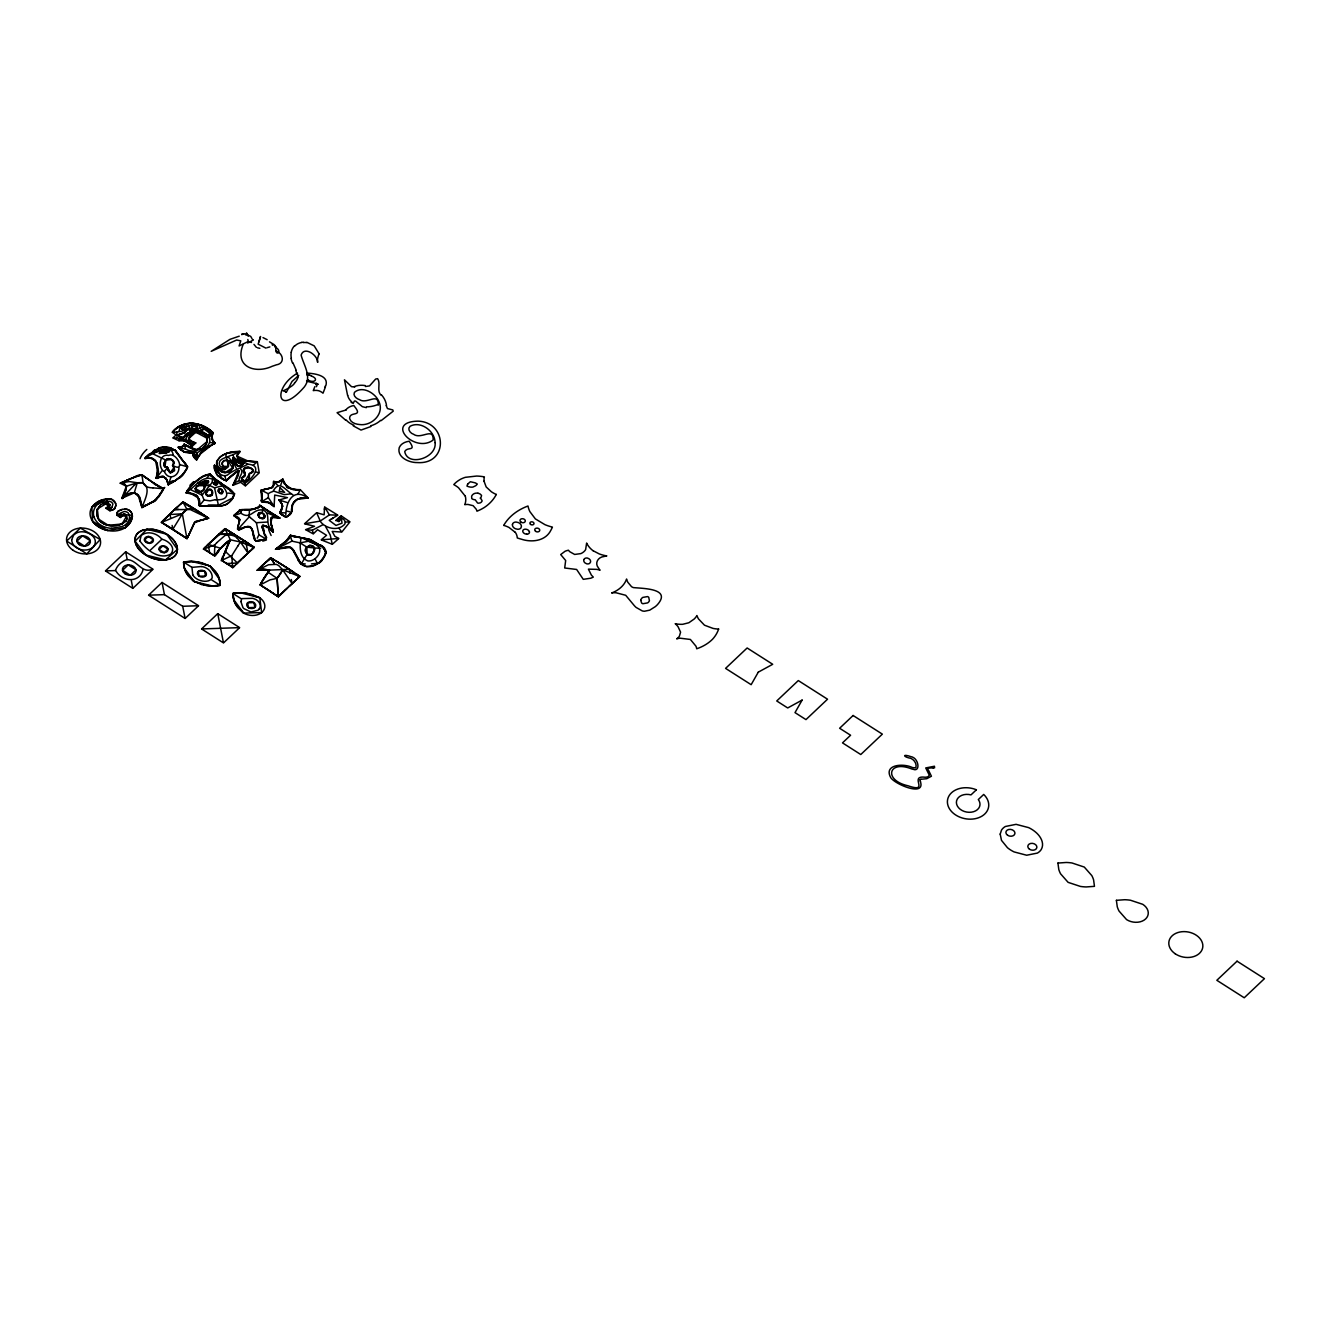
<?xml version="1.0" encoding="UTF-8"?>
<svg xmlns="http://www.w3.org/2000/svg" width="1331" height="1331" viewBox="0 0 1331 1331"><rect width="100%" height="100%" fill="white"/><g stroke="black" fill="none" stroke-linecap="round" stroke-linejoin="round"><path stroke-width="1.5" d="M240.911 601.529L241.809 598.617L252.557 598.334A6.555 4.875 10.3 0 1 254.271 598.867C258.447 599.982 262.39 605.339 259.013 609.249M347.574 395.374L344.463 379.801L351.517 386.672L354.795 387.038M112.054 507.311L109.774 509.856M245.37 485.532C244.438 479.26 236.286 479.659 233.324 484.983M196.971 456.483L196.139 455.468M282.488 506.396L279.776 512.618L281.939 514.931L286.398 516.994L290.707 513.766A23.193 17.286 10.3 0 0 291.689 512.102A31.262 23.309 10.3 0 1 291.689 508.475C291.739 501.404 298.693 497.045 305.248 497.844A27.835 20.747 10.3 0 1 308.126 497.977L300.34 489.692A24.64 18.368 10.3 0 1 297.146 489.858L287.895 487.778L283.32 481.489A24.407 18.201 10.3 0 1 282.771 479.11L278.728 482.171L273.62 481.489L273.737 485.416L271.907 487.712L261.042 490.39L261.908 502.037L268.346 502.319A5.241 3.91 10.3 0 1 269.777 502.752L274.103 506.595L274.718 495.049L287.463 497.628L278.994 500.007L282.089 504.366A10.232 7.637 10.3 0 1 282.488 506.429L281.091 510.921A18.468 13.776 10.3 0 1 279.776 512.618A21.363 15.922 10.3 0 0 281.39 514.415L284.784 516.761L287.346 516.761L291.639 511.42A30.879 23.026 10.3 0 1 291.838 507.361C292.521 499.358 301.372 496.812 308.126 497.977L297.063 499.375L292.787 504.116L291.639 511.42M236.336 514.798L240.861 513.184L241.693 509.873M210.265 505.896L199.384 505.73L198.269 497.96A8.119 6.788 -85.5 0 0 196.921 495.881C190.433 490.324 181.232 496.18 191.148 485.965M173.413 437.882C180.251 438.082 190.117 438.531 192.146 446.001M248.182 336.144L246.717 333.232M174.527 470.758A6.738 6.738 44.1 0 0 173.013 466.016L173.679 461.275L173.529 464.336M297.678 377.089L297.695 376.756A11.696 10.914 -59.2 0 0 297.462 374.477L297.395 374.061M124.265 509.257C129.556 508.375 133.915 513.616 131.885 518.657A25.954 19.349 10.3 0 1 129.889 523.083A22.461 16.737 10.3 0 1 125.197 527.708L107.661 530.47A21.446 15.989 10.3 0 1 98.594 526.777A21.612 16.122 10.3 0 1 92.571 521.236L91.856 507.311A22.344 16.654 10.3 0 1 97.18 502.236A25.954 19.349 10.3 0 1 102.321 499.857L111.521 499.225L115.581 503.284A11.413 8.502 10.3 0 1 115.88 505.647L114.799 508.542L112.137 510.139L109.575 510.605L105.914 508.276A23.625 17.619 10.3 0 0 107.794 507.194L110.04 504.665L107.312 503.484A10.848 8.086 10.3 0 0 104.966 503.401L103.069 503.65A8.252 6.156 10.3 0 0 100.723 504.565L96.98 510.339A22.211 16.554 10.3 0 0 97.163 515.763C98.877 523.349 107.462 526.394 114.449 525.662A22.511 16.787 10.3 0 0 119.674 524.797L126.279 520.787A8.252 6.156 10.3 0 0 126.944 518.857L126.894 517.376A10.848 8.086 10.3 0 0 126.329 515.596L124.299 513.749L121.537 515.962A23.625 17.619 10.3 0 0 120.539 517.593L116.878 515.263L116.978 513.217L118.459 510.888L121.92 509.507A11.463 8.552 10.3 0 1 124.981 509.257C130.638 508.608 133.949 514.881 131.586 519.639A26.37 19.666 10.3 0 1 130.255 522.517L125.397 527.575A20.547 15.323 10.3 0 1 105.914 530.087L104.8 529.721A21.962 16.371 10.3 0 1 98.577 526.793A22.145 16.504 10.3 0 1 94.368 523.382L93.02 521.835A20.547 15.323 10.3 0 1 92.421 506.562L97.795 501.854A26.37 19.666 10.3 0 1 101.173 500.273C105.864 498.276 114.216 497.361 115.73 503.817M325.729 553.064L325.729 550.385L323.932 548.073M126.927 518.907L124.681 513.799L121.237 516.395M263.904 508.259L259.595 505.081L258.863 507.394L249.463 509.956L249.113 516.312L250.211 517.526M239.513 519.206L239.297 521.685A12.844 6.339 -67.3 0 1 239.214 522.534L238.665 524.031M324.431 509.59L324.514 508.292M177.073 437.516L176.74 432.126L185.175 430.495M152.965 487.861C134.248 487.795 150.503 467.963 133.117 477.679M115.88 505.347L114.549 508.841A5.69 4.243 10.3 0 1 113.135 509.773A11.53 8.585 10.3 0 1 109.575 510.572L111.305 510.339L106.513 498.909L91.856 507.311M174.095 462.805L171.566 459.478L168.804 458.862M261.259 500.672C263.738 504.033 272.09 500.439 274.103 506.595L268.163 502.303L261.325 501.504L262.24 496.197L261.209 490.141L272.006 487.662A4.326 3.228 10.3 0 0 273.105 486.763L273.62 481.489A7.537 5.607 10.3 0 0 277.73 482.421M196.456 459.445L194.176 455.501L197.238 453.588C196.971 449.712 189.784 451.875 186.806 449.678A3.511 2.612 10.3 0 1 185.891 449.246L178.72 447.449M285.799 514.964C285.949 502.253 292.87 487.462 307.677 497.794M188.686 426.003C209.566 419.531 194.908 439.446 188.686 426.003A4.958 3.694 10.3 0 0 186.706 426.17L180.65 426.469L178.986 431.044M273.986 506.229L268.363 497.628L268.313 493.734L269.744 492.803A13.776 10.282 10.3 0 1 272.872 491.555C279.66 479.21 284.651 489.908 292.936 494.816M165.843 478.095L161.8 476.182L156.193 478.212L157.724 469.178L156.792 462.772L152.499 458.43L145.062 458.047L146.61 456.516A24.357 7.071 -31.6 0 1 148.956 454.437L158.589 448.331M174.96 480.857L168.205 484.75L167.34 481.007A13.976 12.861 43.8 0 0 167.057 480.241L163.347 476.365L156.193 478.212C158.156 471.923 159.836 460.193 151.152 457.98A22.843 15.29 -87.3 0 0 149.954 457.781L145.062 458.047L148.939 454.437L170.285 448.031L175.625 450.494L183.628 461.807M178.936 467.747C179.003 476.565 168.272 480.89 164.395 471.623C158.156 468.911 158.622 453.222 168.654 455.435C177.09 451.459 185.957 473.137 173.18 465.617M173.346 455.335C170.568 440.395 153.165 453.771 145.611 457.731M186.556 492.553C195.224 486.83 203.942 472.122 215.988 481.19C227.418 487.229 233.224 501.205 215.356 499.674M319.091 544.695C327.176 547.024 327.043 555.593 321.553 560.401M229.814 461.142L232.792 463.471L233.108 467.547L225.072 472.572L214.457 465.301A23.891 17.802 10.3 0 0 214.64 469.643L217.635 475.45L223.858 479.676A24.374 18.168 10.3 0 0 226.337 480.707L227.884 479.127A202.279 150.786 10.3 0 1 230.513 476.565L238.781 470.492L237.417 476.581M245.02 483.053C251.759 479.476 263.771 465.301 247.882 464.203C240.395 468.179 234.006 469.71 227.235 475.167C221.711 477.696 216.121 471.29 214.74 466.366M247.816 339.488L248.531 342.666L253.356 339.954M173.912 470.708L170.052 472.688L167.523 467.58L164.928 466.898L165.893 460.127C167.573 455.452 177.073 463.604 171.566 459.478L165.893 460.127L153.581 454.154M191.548 427.717L193.96 429.946M239.447 520.903L238.182 525.662M214.424 554.994L214.84 544.845L216.753 542.699M291.289 352.282L291.19 352.831A16.271 14.957 -8.8 0 0 291.306 357.923L291.389 358.289M191.348 490.024L202.112 495.215L204.059 500.023L210.048 500.872L215.339 499.691M297.545 373.113C271.823 387.986 277.247 418.283 304.4 386.855C312.169 376.706 303.734 365.343 301.105 355.094C304.134 345.777 317.51 354.895 317.676 362.148M300.423 537.641L290.657 535.328L285.599 541.434L275.55 549.27L291.905 541.135L300.107 542.882L308.326 541.268L314.998 543.98A11.164 6.472 44.5 0 1 316.711 545.211C324.498 550.335 315.73 561.549 308.376 560.967A3.228 3.078 23.4 0 1 307.428 560.767C298.993 557.007 299.575 545.178 301.155 537.674L309.458 539.271L318.359 544.213M186.706 426.17L185.209 430.479M239.33 511.037L233.857 515.579L237.584 517.127A10.764 7.52 -66.8 0 1 238.133 517.376L239.547 519.706L237.6 529.222L238.532 529.888A3.278 3.045 -82 0 0 239.098 529.805L239.38 529.738A12.145 11.264 -78.4 0 0 240.246 529.472L241.643 528.806M243.207 344.313C233.807 367.09 255.535 374.161 272.256 366.241A142.167 75.102 16.4 0 0 276.232 364.877C285.233 363.613 283.353 353.663 276.266 351.018M195.241 456.001L196.439 456.816M261.325 500.34L262.19 496.879L261.209 490.141L271.158 488.028L273.837 484.9L273.62 481.489L277.014 482.338L281.34 480.757A11.347 8.468 10.3 0 0 282.771 479.11L286.781 486.963M239.081 480.192C238.815 475.833 244.438 473.22 240.445 468.579M159.737 453.422C159.97 445.918 180.201 452.956 161.251 450.577M170.817 477.629L168.455 484.284M338.623 521.186C338.024 515.613 346.476 518.807 345.028 523.482A5.723 4.276 10.3 0 1 343.764 525.113C337.275 531.418 324.764 528.157 320.122 521.12L304.999 523.682M238.033 526.227L237.717 527.525A8.152 8.102 -48.3 0 0 237.567 528.324L238.964 529.838L244.704 527.425M201.397 566.524L191.963 567.372L192.729 574.726M192.745 574.742C195.923 581.248 208.967 583.976 212.195 577.887C212.677 571.831 207.12 567.039 201.43 566.524M271.923 529.788C264.204 524.464 271.557 514.132 263.505 510.239C253.073 507.693 251.226 520.438 240.861 513.184M97.13 509.64L100.773 504.532M196.755 491.522C191.498 479.559 212.294 491.755 212.411 479.992M325.712 386.04C329.506 375.092 314.099 373.562 306.862 373.063M168.238 450.577L169.703 451.226L166.508 452.856L159.371 453.405L170.784 449.529L175.259 450.327M258.979 341.817L260.543 336.477L258.147 344.18L265.934 348.14M238.382 524.963L237.6 529.222L247.949 526.51A5.99 5.806 88 0 1 248.714 526.477L249.479 526.577A2.961 2.862 -73.9 0 1 250.378 526.993C255.036 530.32 250.91 542.116 258.713 541.101A8.901 3.76 -5 0 0 259.478 540.968L260.477 540.752M142.134 482.687L137.293 482.754L126.362 486.231L120.223 483.186L124.349 483.552L126.345 486.198L121.886 498.21L134.281 492.853L137.293 482.754L142.134 482.687C151.917 487.396 144.663 499.691 142.201 507.061M200.266 432.558L194.958 432.375L191.265 434.222A13.194 9.833 10.3 0 0 189.634 435.952L189.052 440.727L195.79 442.924L192.113 446.401A22.677 16.904 10.3 0 0 190.35 444.288L182.78 440.045A8.402 6.256 10.3 0 0 178.836 440.677L172.88 437.966L176.041 434.971L172.364 432.325L175.875 428.632A29.066 21.662 10.3 0 1 177.689 427.251A26.337 19.632 10.3 0 1 179.685 426.02L189.385 423.424A23.076 17.203 10.3 0 1 194.842 423.707L201.863 425.471A27.835 20.764 10.3 0 1 212.677 432.342L211.646 438.515L215.073 443.339A49.247 36.719 10.3 0 0 200.199 454.037L199.55 454.952A46.319 34.539 10.3 0 0 196.622 459.861L193.045 455.551A6.722 5.008 10.3 0 1 194.625 452.806M282.538 480.175L280.774 484.883M320.122 521.12L329.406 514.914L324.814 507.344M143.066 569.601C139.289 584.159 121.154 581.497 115.564 570.2C117.328 565.126 121.82 561.499 126.744 559.636C137.143 559.403 141.435 574.044 152.449 569.269M325.38 387.105L323 393.211A10.249 7.637 10.3 0 0 318.625 390.715L318.225 390.649A8.851 6.605 10.3 0 0 313.251 390.649L314.831 386.689M313.201 546.459C316.595 549.636 313.134 555.759 308.759 555.143C296.264 546.608 321.703 539.188 312.003 554.328C308.077 557.439 303.95 552.099 306.197 548.372M286.381 392.246L292.021 381.448L298.76 375.425M257.798 569.884L268.563 564.743L276.249 564.361A17.469 14.957 -69.2 0 1 279.011 565.875L282.638 569.801L280.575 573.811M203.144 429.064L201.68 430.645L191.148 431.543L187.921 428.432L185.125 432.226L181.432 434.056A6.322 4.725 10.3 0 1 180.251 434.239L178.238 435.27L182.879 437.966L185.774 434.438L189.568 432.392L202.345 431.826A6.389 4.758 10.3 0 1 204.741 432.958L207.902 435.636L209.599 434.572A5.357 3.993 10.3 0 0 209.749 433.24L208.917 431.194A9.267 6.905 10.3 0 0 207.27 429.431L204.125 428.1L201.746 430.628L191.365 431.543L188.104 428.416L184.46 432.758L178.121 434.605L178.72 435.903A7.836 5.84 10.3 0 0 180.9 437.533L183.212 437.832L185.774 434.438A9.134 6.821 10.3 0 1 187.654 433.124L200.865 431.527L208.751 435.653C211.662 432.808 207.287 428.199 204.109 428.1L202.495 430.329L191.365 431.543M181.199 450.161A17.419 12.977 10.3 0 1 178.304 447.216L182.796 446.384L184.21 444.288C189.834 448.547 199.068 453.389 204.691 446.451A18.152 13.543 10.3 0 0 206.738 442.857L206.937 438.132L195.807 432.226L188.52 438.814L193.977 442.724A25.722 19.183 10.3 0 0 195.79 442.924L189.118 440.811L189.435 436.252A13.127 9.783 10.3 0 1 191.381 434.122L194.193 432.592A7.953 5.923 10.3 0 1 196.589 432.142L199.883 432.459A9.7 7.237 10.3 0 1 203.61 434.022L206.438 436.934L207.137 441.226L205.407 445.502L201.813 448.846L194.243 449.579L184.21 444.288L182.197 446.75L178.304 447.216L183.495 451.625L190.4 453.139A17.935 13.377 10.3 0 0 194.542 452.74L193.078 455.768L196.605 459.861L200.332 453.954L212.161 444.72A51.51 38.399 10.3 0 1 215.073 443.339L212.844 441.093L211.895 435.503A14.891 11.097 10.3 0 1 213.309 432.874M244.305 476.598A3.211 2.396 10.3 0 0 245.154 474.884C236.419 463.77 261.874 467.58 249.529 473.636L245.104 481.107C235.504 478.128 249.496 476.082 243.59 470.425A4.808 3.577 10.3 0 1 244.372 468.129C248.514 464.436 258.264 471.906 249.746 473.453A2.612 1.947 10.3 0 0 249.213 474.119L248.83 479.16M223.591 555.426L227.984 544.562M315.647 384.642L316.262 383.278L317.993 384.143M232.908 468.079L233.108 464.086L230.33 461.391A7.753 5.773 10.3 0 0 227.784 460.526L223.957 460.742L222.227 462.506A6.921 5.158 10.3 0 0 221.944 463.987L223.175 466.382L227.152 466.382A20.464 15.257 10.3 0 0 228.466 466.016L227.784 460.526L232.858 468.179A11.729 8.751 10.3 0 1 231.677 469.926L229.265 471.756A7.87 5.856 10.3 0 1 222.327 472.122L216.354 468.03A18.351 13.676 10.3 0 1 214.457 465.301A24.391 18.185 10.3 0 0 214.491 468.728L216.554 474.119A13.643 10.166 10.3 0 0 218.101 475.932L221.861 478.661A23.293 17.37 10.3 0 0 226.353 480.691L231.611 475.533A117.843 87.846 10.3 0 1 233.258 474.036L234.406 473.054M225.322 550.918L224.174 553.879A61.575 10.382 -68.7 0 0 221.778 560.418L229.281 565.376M325.296 554.478L323.782 557.423M226.154 548.854L228.233 544.013A14.774 2.496 -68.7 0 1 230.363 539.804L225.122 529.089M185.991 438.914C189.102 429.015 203.527 430.229 209.117 437.483C212.511 444.82 203.277 449.529 197.67 452.424M203.344 481.922L207.337 483.12L208.318 481.023L203.344 481.922L203.56 483.17A3.228 1.581 -13.6 0 0 205.639 483.552C211.829 482.903 206.055 478.295 203.344 481.922L198.203 482.787L209.433 485.748L202.112 495.215L201.131 491.721L195.241 488.544C203.992 476.182 209.599 494.65 196.921 491.621M191.597 427.501L194.609 425.704M285.383 542.682A17.785 3.294 -37.8 0 0 290.557 536.443L290.574 535.511M191.165 529.904L191.664 528.79M190.599 531.152L193.827 524.065M190.649 531.019L187.006 538.589A269.112 157.341 46.6 0 0 161.434 522.301L161.949 521.769M237.134 477.213L233.025 485.249L240.661 482.288L245.386 485.965L259.246 472.854L257.349 461.724C252.424 461.175 233.474 462.389 238.083 453.472M189.651 533.232L187.006 538.589L161.434 522.301L164.611 519.157M182.463 502.369L208.568 518.192L194.908 521.802L187.006 538.589L161.434 522.301L173.047 511.037M228.266 543.963L230.363 539.82L240.429 541.983L253.639 547.274M300.057 490.241L297.911 494.167M194.542 522.551L194.176 523.333A58.73 9.916 -68.7 0 0 192.429 527.109M194.426 522.817L200.432 520.504M124.565 493.685L126.462 486.88L123.583 483.253M265.767 538.872L258.913 534.812L257.282 538.173M197.221 458.629L196.605 459.861A10.914 8.136 10.3 0 1 194.642 458.33L193.062 455.086L194.542 452.756L183.245 451.492L181.116 450.078M162.665 490.773L158.622 497.112M207.054 477.912L209.932 474.202M262.107 512.801L263.571 513.833L263.921 518.408L260.094 517.842L258.264 515.097L259.046 512.718L261.275 512.502L264.104 514.481A4.542 3.444 25.5 0 1 264.819 516.644C264.22 520.687 258.547 518.142 258.264 515.097L262.107 512.801C264.536 506.129 260.011 504.848 255.585 508.542M287.513 539.321L290.441 535.112L292.72 536.393M285.766 589.55L278.362 596.787L260.144 584.858L262.64 580.383M290.075 535.844L301.155 537.674L322.834 547.241L325.895 551.949C323.45 561.166 312.669 570.017 303.135 565.459A11.014 10.465 -84.8 0 1 301.355 564.061M232.609 567.172L231.777 555.643L237.85 546.026M120.871 516.994L121.637 515.812L126.561 516.178L122.069 523.981L119.707 524.797A22.211 16.554 10.3 0 1 112.786 525.712C105.781 526.128 97.762 522.068 96.913 514.481A22.511 16.787 10.3 0 1 96.98 510.339M208.934 489.558L206.039 493.352L207.353 495.515L212.178 494.833C213.21 479.709 197.687 500.29 212.178 494.833L211.479 490.207L209.849 489.542M125.181 527.708L132.251 515.313L116.878 513.899L116.878 515.263A13.46 10.032 10.3 0 1 116.945 513.317L117.477 511.936A5.407 4.043 10.3 0 1 118.16 511.137L122.302 509.44M186.673 468.945C190.2 467.73 163.946 436.518 181.016 458.613M306.413 547.873L309.757 545.244M120.073 516.278L120.106 513.234L124.182 511.52A4.376 3.261 10.3 0 1 126.112 511.736L127.843 512.585A3.011 2.246 10.3 0 1 128.458 513.367C131.503 518.491 127.443 524.697 122.319 526.46M263.122 579.517L269.511 570.117L289.276 569.302L291.422 570.683M186.456 469.311L181.432 475.966L175.143 480.757M249.529 473.636L249.313 477.613A5.158 3.843 10.3 0 1 248.598 479.476L245.087 481.107A2.828 2.113 10.3 0 1 243.806 480.857L242.658 480.192A5.241 3.91 10.3 0 1 241.743 479.276L241.294 477.746L244.255 476.565L245.22 474.818L243.623 469.477L248.048 467.281L250.594 468.096L253.556 471.324L250.128 473.187M314.282 565.442L306.546 566.59L301.189 564.028L307.112 554.461L306.845 547.157L300.107 542.882M212.91 433.44L211.579 437.966M264.436 577.355L262.24 581.048A52.475 16.804 -57.5 0 0 260.144 584.858L263.571 587.021M260.144 584.858L269.511 570.117L263.521 569.102L257.266 570.234L262.457 565.326M915.861 767.521C917.026 763.994 914.247 759.702 910.82 758.354C902.95 756.906 902.218 753.612 910.787 756.607C918.856 757.688 920.769 772.529 913.066 769.251A20.597 15.356 10.3 0 1 911.918 769.019C888.393 759.485 883.118 780.232 907.942 785.756C930.702 793.625 908.125 775.124 925.095 777.237A17.719 13.21 10.3 0 0 927.957 776.855L929.321 775.191L925.727 767.937L934.445 766.24L934.595 767.837L933.131 767.821M182.696 513.25L172.847 529.222L172.115 525.429M265.019 576.423L268.429 571.498M299.309 576.373L282.638 569.801L277.098 578.353L278.362 596.787L267.88 589.799M156.526 477.762L161.9 470.991M184.726 472.006L187.837 466.798L186.556 465.318M167.007 468.179L164.395 471.623M173.912 463.587L172.548 465.517C177.489 468.861 170.501 476.515 168.305 470.409M323.366 558.072L321.986 559.902M291.373 512.701L289.742 514.981L285.649 516.977L279.776 512.618A17.919 13.36 10.3 0 0 281.773 509.706L281.806 503.7L278.994 500.007M126.262 520.82L122.069 523.981L108.277 525.312L98.561 519.123L97.313 509.008L106.547 503.417L110.024 505.048L105.914 508.276L107.961 507.094L106.547 503.417L103.019 503.667M262.506 501.205L268.363 497.628M195.208 488.677A5.108 3.66 -14.8 0 0 196.173 491.056L198.652 492.121A5.474 4.442 -38.5 0 0 201.131 491.721C209.383 486.148 201.663 482.404 197.088 486.065M171.516 482.804C178.088 478.544 193.844 468.945 183.295 461.391M200.049 504.998L204.059 500.023M173.329 464.619L172.548 465.517L173.812 467.813L170.235 472.738L167.523 467.58L165.759 467.264M122.219 497.894L134.448 485.05M237.866 546.009L240.429 541.983L236.768 537.707M201.014 520.388L208.568 518.192L194.409 508.825L187.355 509.058L182.33 513.799L162.049 522.218M218.217 550.951L225.222 543.53M189.584 487.695L186.041 492.853L195.857 494.949A8.568 7.187 -84.5 0 1 198.801 499.108M278.612 576.456L277.098 578.353L278.279 596.271M243.506 476.864L241.576 479.06L245.104 481.107L247.483 480.441A5.84 4.359 10.3 0 0 248.83 479.16M141.968 475.051L145.894 477.746M219.731 549.171L221.761 546.908M210.082 474.119A16.721 10.432 -50.5 0 0 208.035 474.402C198.569 476.847 191.498 485.283 186.041 492.853L190 492.986L198.269 497.96L199.384 505.73L204.458 505.946M189.934 487.296L193.544 483.619M238.332 453.172L239.979 451.508L226.836 453.322A24.773 18.468 10.3 0 0 219.715 457.431L217.136 460.559L216.471 464.037A7.071 5.274 10.3 0 0 217.203 465.817L218.168 466.981M111.804 507.527L112.869 504.316A4.376 3.261 10.3 0 0 112.237 502.902L110.822 501.737A3.011 2.246 10.3 0 0 109.724 501.421L101.638 502.136M165.893 460.127L164.129 462.988L164.129 466.083A5.174 3.893 10 0 0 167.456 466.948M216.77 542.682L225.055 535.445L233.607 533.864L254.254 547.291L246.934 553.979M157.391 498.476L163.663 488.693L151.85 481.922M294.6 383.112C293.186 386.522 281.24 391.863 283.237 390.665A4.808 4.06 -44.3 0 1 284.834 391.264A6.439 5.424 -43.8 0 1 285.915 392.379M228.133 466.266L223.824 468.129L220.33 466.283A3.028 2.246 10.3 0 1 219.615 465.234C217.369 458.829 226.22 457.797 230.063 455.718A6.771 5.058 10.3 0 1 232.143 455.135L239.547 451.658M346.243 409.931L337.059 412.693L345.578 420.13M285.599 541.434L275.55 549.27L279.31 548.555M381.115 420.663L393.211 411.163L392.828 409.948L387.471 408.567L386.173 405.539M222.327 546.309L228.3 541.101A13.892 6.289 -45.2 0 1 230.379 539.804L221.778 560.418L223.824 561.749M211.712 554.045L203.976 548.538M224.506 562.198L233.208 567.172M276.964 595.839L278.894 596.271M206.205 550.701L203.443 549.071L207.52 545.045M229.964 565.841L232.675 567.688L234.04 566.341M278.362 596.787L281.074 594.108M162.482 521.236L163.547 520.188M204.508 548.023L205.573 546.974M233.74 566.64L234.805 565.592M279.427 595.739L286.831 588.535M203.443 549.071L209.283 543.347M232.675 567.688L238.515 561.981M164.146 519.606L165.51 518.275M249.196 516.877L238.964 528.174M235.87 564.56L241.144 559.436M165.144 518.641L167.257 516.578M207.154 545.411L210.864 541.817M236.402 564.028L247.982 552.997L245.736 541.584L226.453 529.522M282.072 593.144L284.185 591.08M166.192 517.609L168.837 515.047M210.248 442.524L213.259 443.057M167.789 516.062L171.483 512.535M209.799 542.832L213.492 539.305M239.048 561.466L240.096 560.451M284.718 590.565L293.669 582.113M169.37 514.548L182.33 513.799L186.872 538.123M283.753 543.281L281.357 545.444M170.418 513.533L175.16 509.074M212.444 540.303L216.986 536.027M240.828 559.752L253.206 548.239M286.498 588.851L288.411 587.038M225.238 543.547A15.373 6.954 -45.1 0 1 230.379 539.787L219.931 548.938L214.457 555.759L209.649 552.781L208.218 544.379L225.738 529.089M242.724 557.922L246.218 554.644M150.553 549.953L161.883 539.238C167.756 540.386 175.875 547.008 171.333 553.347A6.073 4.525 10.3 0 1 170.252 554.378C159.071 560.035 145.911 549.487 139.855 540.952M214.025 538.805L225.006 528.673L254.254 547.291L251.576 549.703M288.943 586.538L299.924 576.39L295.682 573.511M269.511 570.117L257.266 570.234L265.035 562.913M289.193 586.289L291.888 583.76M261.475 566.224L267.098 561.033M175.675 508.575L176.724 507.61M217.702 535.345L218.75 534.38L233.607 533.864L225.006 528.673L221.894 531.502M292.62 583.078L294.584 581.264M177.639 506.762L173.612 510.505L182.996 501.903L194.409 508.825L190.449 508.974M177.256 507.128L182.996 501.903A269.112 157.341 46.6 0 1 208.584 518.208L195.541 521.602M219.282 533.897L221.362 531.967M248.514 552.515L250.594 550.601M294.184 581.63L299.924 576.39L285 566.54M265.684 562.331L266.516 561.566M256.95 462.057L253.173 465.251M264.004 563.878L271.408 558.188M335.745 520.621L341.085 515.763L349.97 521.819L341.801 532.067L332.184 531.418L334.846 536.31L338.856 538.473L332.317 544.296L321.154 539.854L326.544 535.295L317.56 529.705L313.301 533.914L305.581 529.655L314.499 526.277L304.516 523.782L316.628 512.701L324.132 514.814L324.581 506.978L337.874 515.18L329.206 520.321L335.994 525.446L342.034 523.166L341.368 518.741L338.856 521.669L336.277 520.138M267.348 560.8L270.692 557.772L274.369 559.968M336.826 519.656L340.021 516.744M296.796 579.218L298.893 577.338M268.18 560.035L270.692 557.772L284.302 566.091M180.9 503.767L181.948 502.835M294.9 345.927L295.465 345.411A14.159 13.659 46.3 0 1 297.678 343.847L299.309 343.115A15.157 14.375 -72.7 0 1 301.638 342.466M253.722 547.756L246.451 542.05M299.408 576.872L288.577 568.836M222.41 560.085L231.777 555.643M261.625 612.593L262.19 612.11A13.726 10.232 10.3 0 0 259.312 597.469L251.642 594.358A35.155 26.221 10.3 0 0 240.894 592.894A32.759 24.424 10.3 0 0 235.537 593.094L232.958 593.476L232.958 595.523A32.759 24.424 10.3 0 0 233.74 599.632A35.155 26.221 10.3 0 0 237.683 607.552L243.656 613.092L261.625 612.593L259.811 597.802L247.05 593.41A36.469 27.186 10.3 0 0 241.244 592.894L237.617 592.927M195.241 482.072L201.913 476.997M195.757 481.622L202.362 476.731L210.115 474.036L215.406 479.26M260.693 584.692L269.927 579.9L277.098 578.353L267.947 572.13M231.161 470.459L229.231 471.756M134.464 485.033L137.293 482.754L129.207 481.556L120.655 482.987M239.031 470.725L233.025 485.249C234.639 480.824 240.395 474.601 238.266 470.509L226.337 480.707L222.26 478.894L214.457 465.301M179.652 477.596L174.727 481.007M262.59 525.579L262.041 527.359M280.675 546.009L275.55 549.27L290.524 547.374L293.602 550.235L300.556 563.396L305.281 563.978M234.988 472.588L238.266 470.509M122.568 497.678L121.886 498.21L126.046 490.207L126.378 486.331M169.386 451.475L165.194 453.189L159.92 453.422M209.133 437.5C215.056 432.442 205.756 425.637 200.449 427.484M318.774 562.98L314.998 565.159M318.525 563.163L311.437 563.895M152.632 451.592L154.03 450.66M124.665 496.164C129.24 491.854 138.59 491.006 140.138 498.742A22.96 22.827 -55.5 0 1 140.554 500.057L141.652 505.065M156.193 478.212L163.347 476.365L166.891 479.859L168.205 484.75L169.736 483.835M252.408 509.407L241.893 509.573L234.106 515.08L234.14 516.145L239.214 518.325A3.477 2.446 -53.9 0 1 239.547 519.19M239.846 510.738C244.438 508.292 250.411 510.954 255.386 508.608M331.203 519.14L333.199 517.942M152.832 502.07L141.935 507.544L138.041 494.932L134.281 492.853L129.723 493.535M154.762 450.227L162.648 447.266A15.756 14.275 -34.7 0 1 166.109 447.233L175.592 450.61L171.583 448.514M168.97 451.741L159.371 453.405M202.595 476.581L205.906 474.967M174.228 481.29L172.315 482.371M217.086 505.93L232.509 498.01L234.738 493.768L227.817 488.51M170.484 483.403L171.949 482.571M306.08 529.688L312.336 530.22L322.967 524.713M141.718 505.564L141.935 507.544L155.827 499.957A31.345 23.692 78.3 0 0 157.324 498.376M241.893 509.573C235.803 512.901 231.344 515.812 239.547 519.706M247.849 464.236C243.34 460.642 235.421 461.924 232.792 455.069M199.384 505.73L218.583 505.946C226.02 507.544 239.929 495.465 230.779 490.873M144.963 505.946L155.827 499.957L163.663 488.693L159.554 486.98M212.161 444.72L215.073 443.339M201.131 491.721L203.926 489.608L204.758 486.697M214.84 544.845L204.059 548.988M241.909 528.673C247.666 523.749 254.138 528.257 253.389 535.361M225.921 504.615L221.013 505.863L208.834 505.913M122.286 526.477L111.588 528.324M121.537 482.621L120.223 483.186L135.18 476.831M120.938 482.87L123.384 481.822M123.118 481.922L126.977 480.275M126.811 480.341L132.734 477.829M127.31 480.142L128.674 479.543M131.103 478.511L128.608 479.576M131.935 478.162L141.984 474.834L159.337 486.863M307.727 374.793L306.829 374.893M135.529 476.698L136.527 476.315M182.014 446.833L181.781 446.917A6.855 5.108 10.3 0 1 178.304 447.183L184.044 451.891A9.75 7.271 10.3 0 0 185.608 452.473L194.542 452.756M179.735 434.255L185.059 432.292L188.104 428.416L189.767 430.945M136.843 476.199L141.984 474.834L144.297 476.664M245.27 527.192L247.949 526.51L251.11 527.675L255.785 540.918L266.283 539.138L262.107 526.377L263.239 525.329L266.35 526.161L273.105 531.918L270.509 519.805L271.324 517.593L273.986 516.927M209.915 485.649L214.507 487.795L221.362 486.148M101.622 502.136C95.449 503.9 91.789 511.187 94.102 517.193M269.877 346.892L267.065 347.69M265.901 538.323L265.451 539.404M256.5 508.259C259.578 508.741 259.661 503.251 262.057 506.995M117.81 514.964L119.491 514.465M178.803 440.644L185.475 440.761L192.113 446.401M195.324 443.057L192.196 443.839M256.134 508.375L252.64 509.357M243.407 333.981L241.693 334.48L242.541 334.214M265.035 539.537L263.721 539.904M241.693 334.48L244.189 333.748M266.283 539.138L255.785 540.918L254.121 538.573M370.85 426.552L361.034 430.063L353.214 425.837M281.29 548.056L279.826 548.439M298.127 559.952L291.922 548.256A7.47 6.306 -77.5 0 0 290.541 547.357L286.165 547.008L276.033 549.204M281.706 547.956L289.027 546.974L292.97 549.354L301.189 564.028M250.228 517.526L256.384 522.7L266.999 522.068M290.774 493.884L284.119 494.633L274.186 491.255M915.445 767.804L913.432 767.704A18.767 13.992 10.3 0 1 912.267 767.488C903.865 763.229 883.368 764.227 890.689 777.554C894.648 784.225 925.844 797.385 920.353 781.38M301.621 342.416L303.202 342.183M195.973 457.881L197.753 456.234L197.238 453.605M920.985 779.267L925.561 778.818A38.283 28.533 10.3 0 0 926.775 778.702L931.417 776.239L928.739 770.716A11.813 8.818 10.3 0 1 927.69 769.002L927.707 768.902M239.264 336.161L229.98 339.338L211.196 351.334L236.668 340.021L240.778 340.836L239.098 345.96L248.015 341.601L251.509 342.483M238.016 462.572L235.005 460.659A13.543 10.099 10.3 0 1 232.842 458.13L238.016 466.299L241.294 465.551L243.972 463.121L232.842 458.13A17.453 13.011 10.3 0 0 233.607 460.859L238.016 466.299L243.972 463.121A9.483 7.071 10.3 0 1 237.966 462.706M163.28 488.727L152.998 487.861M235.936 593.044L232.958 593.476L233.823 599.915A36.469 27.186 10.3 0 0 235.604 604.224L243.14 612.776A13.726 10.232 10.3 0 0 262.19 612.11M321.686 539.804L338.324 538.523M336.244 520.537L338.157 520.288M277.713 482.338L282.771 479.11A24.59 18.318 10.3 0 0 283.22 481.173L284.318 483.852L292.288 489.409L300.34 489.692A24.856 18.534 10.3 0 1 297.678 489.858L293.186 489.575M120.722 483.103L123.234 483.17M249.463 509.956L244.987 509.989M176.74 432.126L173.013 432.259M110.007 508.475L107.678 508.375M317.893 384.276L317.61 384.21A2.246 1.947 -15.2 0 1 317.144 383.96M245.736 541.584L240.429 541.983L247.982 552.997M194.259 429.946L194.858 429.88A3.877 2.895 10.3 0 0 196.139 429.414L197.271 427.085A2.146 1.597 10.3 0 0 196.023 425.92L194.908 425.704M345.411 522.118L349.304 521.868M220.014 488.76L218.717 489.143L218.434 491.255L219.964 493.302L222.127 493.568L222.543 490.806L219.781 488.743M226.553 563.562L237.45 562.996L225.189 551.25M285.583 512.917L280.608 512.668M149.188 595.173L164.445 594.641L182.713 606.287L197.986 605.738M178.587 509.407L174.627 509.557L190.333 509.59L208.019 518.125M106.064 570.899L115.448 570.566M202.179 628.931L239.048 627.65M526.777 534.18L527.109 534.18A2.928 2.18 10.3 0 0 529.455 531.967L529.389 531.718M307.112 554.461L312.003 554.328L314.565 549.587L314.216 547.939L306.845 547.157M207.952 505.93L205.323 505.946M218.75 534.38L228.316 534.263L233.923 535.894A17.27 15.556 -11.9 0 1 236.785 537.691M211.33 432.891L212.494 432.874M255.951 461.724L257.349 461.724L256.467 461.724A55.103 41.078 10.3 0 1 252.907 461.607A55.536 41.411 10.3 0 1 248.448 461.225C244.222 460.942 233.041 459.045 238.432 453.056A31.628 23.575 10.3 0 1 239.979 451.508A31.894 23.775 10.3 0 0 231.178 452.141A26.72 19.915 10.3 0 0 225.555 453.821A24.657 18.384 10.3 0 0 219.632 457.498L216.52 462.107L217.918 466.732A9.733 7.254 10.3 0 0 219.914 468.362L224.39 469.627L227.767 467.181A17.22 12.844 10.3 0 0 228.466 466.033L225.555 453.821L231.178 452.157L239.979 451.508L236.752 456.001L248.448 461.225L254.437 461.674M179.585 440.395L184.66 440.445L190.666 444.621M366.358 407.652L362.348 406.67L355.627 401.08L354.395 401.064L353.197 403.426L351.118 402.328M329.423 514.864L337.309 515.164M314.216 547.939L320.655 548.355M111.571 528.324C104.417 528.041 96.631 524.298 94.102 517.21M192.712 423.474L189.385 423.424A21.046 15.689 10.3 0 0 187.654 423.541L185.924 423.807A18.95 14.125 10.3 0 0 183.445 424.423L174.76 429.63A34.207 25.505 10.3 0 0 172.364 432.325A34.556 25.755 10.3 0 1 173.745 430.678C179.053 424.905 187.172 422.476 194.842 423.691A25.123 18.734 10.3 0 1 201.863 425.471L212.727 432.309M106.497 508.309L107.645 508.392M225.072 472.572L220.73 471.473L216.188 467.846M301.155 537.674L293.802 536.726M234.289 493.801L227.884 493.069M302.769 537.791L310.422 539.654L320.838 545.86M306.829 381.232L316.828 383.694M179.984 436.967L183.778 437.333L195.191 431.56L208.751 435.653L209.749 433.191L203.443 428.482M269.478 341.851L274.053 344.579A13.576 9.899 -20.2 0 1 274.968 345.578L275.234 346.127A10.249 7.088 -5.1 0 1 275.866 348.056C275.068 357.723 283.586 351.201 274.951 346.958M259.844 348.323L257.382 347.757M178.77 438.531L178.803 439.929M275.068 517.044L279.776 518.042L268.263 511.204M213.276 443.057L214.491 443.256M306.829 342.3L314.183 345.86L319.124 353.846M365.426 386.522L369.519 385.907L375.675 379.036L377.621 378.67C380.999 383.461 376.357 390.898 381.148 395.29M228.017 460.576C220.064 457.814 220.813 470.509 228.466 466.033L224.856 469.527L219.831 468.312M286.614 511.104L289.642 511.703M279.543 500.157L287.197 502.536M277.314 517.493L271.291 517.626L270.892 523.532M292.288 489.409L287.38 487.429M277.647 517.559L279.776 518.042L273.254 514.515M149.954 457.764L155.527 460.659L157.574 471.107M259.811 597.802L240.894 592.877L232.958 593.476L233.74 599.649L243.656 613.092M264.436 535.012L262.107 526.377L266.35 526.161L273.105 531.918L270.825 523.216L272.123 517.127L279.776 518.042L267.481 513.067M201.58 584.492L193.444 581.098L188.303 576.04A35.222 26.254 10.3 0 1 184.41 568.171A33.308 24.84 10.3 0 1 183.695 564.76L183.611 562.048L187.072 561.582A33.308 24.84 10.3 0 1 191.498 561.449A35.222 26.254 10.3 0 1 202.196 562.88L210.331 566.274L215.472 571.348A35.222 26.254 10.3 0 1 219.365 579.218A33.308 24.84 10.3 0 1 220.081 582.612L220.164 585.324L216.72 585.806A33.308 24.84 10.3 0 1 212.278 585.939A35.222 26.254 10.3 0 1 201.58 584.509M134.281 492.853L139.472 497.178L141.935 507.544M256.301 472.039L258.114 472.555M268.812 569.884L261.259 569.285A43.59 25.489 46.6 0 0 259.978 569.502A52.491 30.696 46.6 0 0 257.266 570.234M208.218 544.379L220.513 548.272M308.426 380.267C314.515 383.611 319.274 378.803 311.271 375.974M180.184 464.752L187.338 466.765M309.541 375.259L308.16 374.826A16.588 13.06 -14.2 0 0 307.128 374.427M279.377 517.875L259.728 505.298M161.317 487.845L155.245 484.301M262.989 337.592L267.165 339.704M306.762 373.595L307.86 374.444M262.873 491.023L268.313 493.734M272.123 558.621L275.001 560.334M206.904 551.117L209.649 552.781M275.717 560.767L287.862 568.37M276.199 561.066L289.276 569.302L290.091 573.378M92.588 521.236L107.661 530.47M212.411 554.478L214.457 555.759A57.765 26.138 -45.1 0 1 219.715 549.154M262.257 586.189L267.165 589.334M184.244 562.447L191.963 567.372M211.812 580.017L219.532 584.925M233.591 593.892L241.294 598.8M256.317 347.291L253.971 344.38M272.905 514.282L271.108 513.101M265.851 588.485L269.278 590.698M267.448 526.81L267.614 526.926A25.588 22.577 -29.9 0 1 268.08 527.309M292.121 571.149L294.267 572.563M269.977 591.164L276.266 595.373M270.742 512.868L266.799 510.206M593.293 550.818L599.2 553.896A28.766 21.446 10.3 0 0 606.82 555.909A25.422 18.95 10.3 0 0 603.875 556.541C598.168 556.99 594.308 563.146 598.451 567.888A25.838 19.266 10.3 0 0 600.081 570.217A45.254 33.724 10.3 0 0 596.854 569.369L588.402 569.136L591.363 575.059A44.039 32.826 10.3 0 0 593.31 577.088A31.645 23.592 10.3 0 1 590.764 578.22L583.261 579.334L576.639 569.468L564.693 567.988L565.675 560.517L560.7 554.561L565.126 551.234A23.659 17.636 10.3 0 1 567.805 550.369L568.42 550.219A17.004 12.678 10.3 0 0 569.851 551.766L574.659 554.445L580.815 553.613A13.842 10.315 10.3 0 0 583.677 551.866A12.694 9.467 10.3 0 0 585.64 549.57L586.622 543.048A24.074 17.952 10.3 0 0 593.21 550.868M266.882 510.272L262.54 507.344M266.117 509.74L267.215 510.488M146.044 477.846L147.358 478.744M144.597 476.864L149.871 480.508M203.527 433.956L206.688 437.45L207.087 441.543L196.921 450.028L184.21 444.288M217.602 480.757L210.847 475.417M216.487 479.992L218.201 481.173M147.525 478.861L148.673 479.659M218.101 481.107L219.865 482.354M154.047 483.469L149.338 480.125M290.541 536.277L291.905 541.135M277.697 485.283L273.92 481.839M220.081 482.521L224.54 485.898M201.264 429.397L200.266 428.349M221.495 483.552L225.505 486.664M272.988 345.411L272.106 344.729M224.773 486.081L225.987 487.046M225.721 486.83L226.719 487.645M226.22 487.246L228.766 489.276M269.943 528.723L273.105 531.918M164.928 466.898L163.846 464.952A5.224 4.991 11.1 0 1 163.896 463.987M178.238 435.27L179.302 436.452M228.217 456.999L233.507 462.789L236.352 468.312M252.69 339.788L252.258 339.056M186.24 464.935L183.861 462.09M161.883 539.238C157.474 533.581 148.456 530.587 142.167 534.812A6.073 4.525 10.3 0 0 141.119 535.811L139.855 540.918M182.097 459.944L181.266 458.929M515.197 532.3L509.058 527.492A23.209 17.303 10.3 0 0 503.85 525.429M339.072 528.39L341.352 531.468M181.482 428.515C180.001 426.103 184.676 426.569 185.026 428.316C186.19 431.793 178.504 428.249 182.164 426.835L183.029 426.935A3.161 2.363 10.3 0 1 184.893 428.149L184.992 429.564L183.362 429.73A3.161 2.363 10.3 0 1 181.498 428.515M282.638 569.801L292.088 583.56L291.289 579.484M322.834 547.241L325.895 551.949M270.692 557.772L274.419 563.762L270.792 558.188M271.94 529.805L272.888 531.502M314.948 558.704L317.577 563.812M316.878 513.284L320.189 520.887M210.115 474.036C214.857 484.817 243.041 488.41 230.363 501.005A21.679 16.854 68.5 0 1 225.971 504.665M465.035 495.864L458.53 487.762A31.428 23.426 10.3 0 0 453.788 484.584A33.525 24.99 10.3 0 1 461.175 478.944L462.722 478.278A24.424 18.201 10.3 0 1 465.417 477.313L476.648 476.049A38.233 28.5 10.3 0 1 484.384 476.881A25.139 18.734 10.3 0 0 484.051 481.223M292.887 362.731L296.131 370.051M226.137 480.158L224.773 476.082M120.073 516.295L120.372 517.16M332.134 543.747L330.238 535.012L325.579 526.494M170.285 448.031L170.784 449.529M184.393 444.67L184.959 446.401M183.096 502.319L186.906 509.274A13.826 8.934 -81 0 0 184.643 510.821M378.303 405.123C378.853 391.747 366.923 404.624 359.57 399.666C356.641 398.801 352.632 395.756 354.462 392.329C362.465 385.308 375.592 393.211 379.019 401.829C384.526 413.841 371.748 426.136 359.803 424.556C355.926 424.24 350.902 422.875 349.67 418.683C349.071 410.547 363.712 417.768 354.395 406.304M258.913 534.812L256.384 522.7M168.205 484.75L166.591 479.26A8.302 8.219 -33 0 0 165.859 478.079M214.507 487.795L218.583 505.946M312.336 530.22L313.184 533.465M184.959 446.417L185.425 449.013M167.806 468.828L167.523 467.58M271.408 525.845L270.925 523.732M217.835 614.123L223.392 642.457M125.763 552.282L127.177 559.469M131.336 580.699L132.751 587.903M169.902 514.032L170.634 517.826M185.026 618L182.713 606.287M164.445 594.641L162.149 582.928M341.152 516.228L341.368 517.526M484.051 481.223L486.164 486.93L491.355 491.755A27.435 20.447 10.3 0 0 496.347 494.483M240.911 601.562L242.891 607.452A6.555 4.875 10.3 0 0 243.922 608.65L250.993 611.977L257.948 610.247A6.039 4.509 10.3 0 0 259.013 609.249M496.28 494.466A50.977 38 10.3 0 1 484.185 507.577L483.07 508.226A47.983 35.771 10.3 0 1 476.931 511.204A15.606 11.63 10.3 0 0 476.298 509.307L473.154 505.697L468.113 504.466A15.49 11.546 10.3 0 0 464.935 504.599M477.929 493.202A5.557 4.143 10.3 0 0 472.854 494.516A7.321 5.457 10.3 0 0 471.64 496.247L471.723 498.426A1.996 1.481 10.3 0 0 472.189 498.909L473.071 499.358A6.705 5.008 10.3 0 0 475.217 499.774L477.53 502.968A1.78 1.331 10.3 0 0 478.361 503.185L479.942 502.952A4.958 3.694 10.3 0 0 481.323 502.153L481.972 501.271A2.379 1.764 10.3 0 0 482.055 500.639L481.073 498.942A11.696 8.718 10.3 0 0 480.175 498.127A8.219 6.139 10.3 0 0 481.19 497.012L481.572 495.398L479.975 493.917A5.956 4.442 10.3 0 0 477.929 493.252M465.218 495.847A23.076 17.203 10.3 0 1 464.818 504.565M503.734 525.379A59.313 44.222 10.3 0 1 527.991 505.996A37.201 27.735 10.3 0 0 529.854 511.586L535.378 518.907L544.978 524.68A38.982 29.066 10.3 0 0 552.415 527.093A44.655 33.292 10.3 0 1 550.967 530.071C545.66 541.101 531.834 542.732 521.319 539.171A44.489 33.159 10.3 0 1 517.277 537.94A16.721 12.461 10.3 0 0 515.297 532.267M526.777 534.164A3.743 2.778 10.3 0 1 522.833 531.651L522.767 531.402A2.928 2.18 10.3 0 1 525.08 529.189L525.429 529.189A3.743 2.778 10.3 0 1 529.372 531.718M718.607 629.047A45.237 33.724 10.3 0 1 712.534 639.246A48.016 35.787 10.3 0 1 696.712 648.779A27.319 20.364 10.3 0 0 695.98 646.217L690.39 639.462L680.208 638.198A27.435 20.447 10.3 0 0 676.847 638.747M718.657 629.064A28.367 21.146 10.3 0 1 713.067 628.415L704.482 625.204L698.476 618.882A28.6 21.313 10.3 0 1 696.928 615.554A28.55 21.296 10.3 0 1 694.233 618.982L688.842 622.758L682.653 624.306A22.71 16.937 10.3 0 1 675.2 623.707A22.694 16.92 10.3 0 1 678.061 626.735L680.59 632.175L679.326 636.368A17.702 13.194 10.3 0 1 676.83 638.73M611.761 592.811A29.465 21.962 10.3 0 1 616.037 592.761L625.703 595.29L634.271 605.588A22.793 16.987 10.3 0 0 636.118 607.435L642.224 610.896A7.454 5.557 10.3 0 0 644.553 611.228L649.711 610.164L655.285 606.653A40.013 29.831 10.3 0 0 657.581 604.49C671.589 588.452 643.405 588.585 633.356 587.587A7.204 5.374 10.3 0 1 631.493 586.622L627.883 582.329A22.511 16.787 10.3 0 1 626.585 579.018A33.175 24.723 10.3 0 1 611.844 592.911M345.96 409.765A21.695 13.743 24.1 0 1 353.83 405.506M353.896 425.205A21.612 12.828 1.7 0 1 346.193 419.964M380.649 420.346A21.612 17.12 -9.6 0 1 370.6 425.853M381.598 394.991A21.612 18.8 19.5 0 1 386.522 405.522M354.395 386.572A21.612 14.857 28.2 0 1 365.293 385.574M351.933 402.062A21.612 12.395 7.8 0 1 347.757 395.374M377.888 404.524A21.695 15.922 -9.5 0 1 366.474 406.853M325.246 386.04A20.68 13.127 -60.2 0 1 324.914 387.071M317.61 362.298A9.317 2.862 -67.8 0 1 319.041 353.813M303.185 342.583A15.406 13.144 -34.9 0 1 306.729 342.616M291.239 352.282A13.643 13.011 20.5 0 1 294.633 345.661M292.437 362.881A33.275 30.563 1.4 0 1 291.023 358.355M295.698 370.284A27.186 24.357 -71.9 0 1 296.929 374.227M298.044 377.172A11.031 10.382 -56.6 0 1 294.5 382.962M309.674 375.126A14.391 7.853 1.7 0 1 310.838 375.608A16.039 8.186 3.6 0 1 311.421 375.891M307.877 380.433A12.728 3.444 -9.5 0 1 307.428 380.184M308.26 379.951A5.241 1.098 -0.8 0 1 306.563 380.949M317.377 384.243A26.919 8.585 -65.2 0 1 316.412 386.705M275.084 346.11A17.669 4.908 32.4 0 1 275.916 346.809M246.734 333.266A12.578 4.708 69.1 0 0 246.368 333.299C241.893 335.745 250.877 334.364 251.393 337.525A3.743 1.048 67 0 1 251.692 338.124M247.583 343.015A29.232 1.181 -85.8 0 1 247.549 342.816M247.982 335.029A33.125 1.381 -86 0 1 247.949 335.395M927.84 768.386A14.009 10.432 10.3 0 1 933.131 767.97M920.203 779.467A2.945 2.196 10.3 0 1 921.002 779.35M920.486 781.33A5.856 4.376 10.3 0 1 919.771 779.883M215.239 555.876A63.955 28.201 -45.4 0 1 218.9 551.2M221.162 560.7A68.563 12.179 -68.6 0 1 222.726 556.375M273.387 531.535A27.003 6.405 75.3 0 1 271.757 525.795M273.853 516.711A23.559 11.18 48.9 0 1 274.935 516.777M271.125 535.511A54.039 24.973 68.8 0 1 268.662 529.738M264.387 531.302A19.566 14.075 70.6 0 1 263.438 528.224M262.307 528.407A7.753 6.655 68.8 0 1 262.157 527.359M262.606 525.163A7.337 6.522 69.1 0 1 266.782 527.509M268.263 527.093A28.134 25.073 -36.5 0 1 270.06 528.607M239.347 510.206A22.494 3.011 -2.4 0 1 239.846 509.59M239.68 519.572A6.189 4.093 -60.2 0 1 239.597 520.87M253.622 535.345A43.707 35.754 -88.4 0 0 253.838 536.509A16.504 14.658 -83.8 0 0 254.371 538.473M266.483 539.92A15.639 2.912 -9.6 0 1 262.756 541.118M266.682 537.757A60.91 31.844 69.5 0 1 265.268 534.546M278.894 500.073A13.776 10.265 10.3 0 1 282.704 506.396M287.28 539.488A16.022 2.146 -41.6 0 1 285.366 541.551M322.102 560.068A29.082 22.427 75.8 0 1 318.841 563.096M309.807 545.394A4.176 3.144 47.1 0 1 313.068 546.625M300.54 563.612A16.754 15.756 85.7 0 1 297.994 560.018M321.786 560.717A28.983 22.477 74 0 1 318.641 563.396M325.912 553.047A14.608 10.315 -24 0 1 325.496 554.478M323.034 546.858A6.588 2.113 31.9 0 1 324.564 548.056M320.571 545.045A9.184 1.481 34.1 0 1 323.466 546.991M296.148 536.559A25.838 3.594 2.2 0 1 294.866 536.277M280.425 573.827A17.469 7.404 -40 0 1 278.478 576.439M135.795 543.913A20.597 15.356 10.3 0 1 135.213 541.85L135.363 537.092A15.556 11.596 10.3 0 1 135.845 535.811A14.857 11.081 10.3 0 1 137.942 532.949L143.199 530.004L148.656 529.122A20.597 15.356 10.3 0 1 151.368 529.172A25.771 19.216 10.3 0 1 166.541 534.247A26.171 19.516 10.3 0 1 176.74 545.244M135.679 543.93A26.171 19.516 10.3 0 0 145.878 554.944A25.771 19.216 10.3 0 0 161.966 560.151A20.597 15.356 10.3 0 0 163.763 560.052L169.752 559.003A15.09 11.247 10.3 0 0 174.494 556.242C180.633 550.369 175.875 540.902 170.135 536.676A28.483 21.229 10.3 0 0 163.497 532.433L153.065 529.339L142.683 530.187A15.09 11.247 10.3 0 0 137.925 532.949C131.786 538.805 136.544 548.272 142.284 552.498A28.483 21.229 10.3 0 0 148.939 556.741C156.759 560.368 167.323 562.181 174.477 556.225A14.857 11.081 10.3 0 0 176.574 553.363A15.556 11.596 10.3 0 0 177.056 552.082L177.422 549.387A18.817 14.025 10.3 0 0 177.223 547.324A20.597 15.356 10.3 0 0 176.64 545.261M182.73 513.317A13.826 8.818 -80.3 0 1 184.676 510.938M230.829 491.572A44.239 12.145 42.2 0 1 230.03 490.939M210.498 475.733A23.209 9.683 -59.1 0 1 209.516 474.917M205.872 475.566A17.37 10.781 -50.1 0 1 209.965 474.485M195.407 488.627A3.96 2.246 -31.1 0 1 197.304 486.297M207.403 482.87A2.795 1.398 -14.7 0 1 203.61 483.17A2.795 1.398 -14.7 0 1 204.475 481.023M204.625 481.14A2.912 1.414 -13.7 0 1 208.218 481.023A2.912 1.414 -13.7 0 1 207.653 483.02M212.261 494.899A3.444 3.261 -11.3 0 1 207.436 495.548A3.444 3.261 -11.3 0 1 206.821 490.989M206.538 490.79A3.527 3.328 -8.1 0 1 211.413 490.224A3.527 3.328 -8.1 0 1 212.111 494.783M199.267 498.942A17.736 14.325 -88.2 0 1 199.8 505.78M208.202 505.015A16.621 1.897 0.2 0 1 220.53 505.231M201.996 477.23A35.804 28.916 -75.1 0 1 202.678 476.814M189.851 485.416A40.679 14.824 -27.7 0 1 193.644 481.656M217.718 480.691A13.726 1.198 38.1 0 1 221.262 483.22M192.945 483.669A40.629 13.643 -28.9 0 1 194.659 482.088M238.016 466.299A8.635 6.439 10.3 0 0 239.73 466.083A7.903 5.89 10.3 0 0 243.906 463.105L238.915 462.889L234.206 459.877A13.909 10.365 10.3 0 1 232.842 458.13M237.983 466.316A16.571 12.345 10.3 0 1 232.809 458.13M192.729 423.191A27.036 20.148 10.3 0 1 213.176 432.941M215.14 443.273A11.18 8.335 10.3 0 1 211.446 438.398M184.111 444.271A5.906 4.409 10.3 0 1 182.097 446.917M198.635 456.234A42.875 31.961 10.3 0 1 199.883 454.52M200.282 453.938A48.798 36.37 10.3 0 1 212.195 444.754M168.688 482.987A18.068 4.376 -34.5 0 1 173.03 480.657M158.539 471.041A33.957 23.642 -79 0 1 157.008 478.528M183.628 474.202A39.448 31.312 70.4 0 1 179.818 477.879M145.079 458.762A35.039 23.026 -77.3 0 1 149.937 457.947M140.054 458.713A25.588 14.225 -24 0 1 146.826 449.445M160.602 451.342A7.47 3.644 -3.6 0 1 161.317 450.743M159.936 452.989A14.208 7.67 5.1 0 1 161.234 451.642M164.096 464.003A6.455 6.089 35.8 0 1 168.754 458.663M158.505 448.065A17.969 16.654 -49.2 0 1 171.682 448.331M153.864 450.494A27.452 20.88 -16.7 0 1 154.596 450.044M168.089 470.475A13.626 12.711 51.1 0 1 167.59 468.861M141.951 506.928A15.556 4.475 -32.6 0 1 145.312 505.214M155.494 500.755A36.902 28.816 57.6 0 1 152.865 502.153M158.09 496.43A32.11 24.174 79.1 0 1 154.978 499.89M164.379 487.562A15.157 1.398 -57 0 1 164.761 487.612M163.813 488.294A18.368 16.355 -31.1 0 1 161.617 487.612M122.202 498.609A35.388 33.375 86.7 0 1 128.857 494.034M124.931 493.934A29.715 16.637 -63.9 0 1 122.153 498.526M155.411 484.75A18.75 3.061 36.4 0 1 154.097 483.852M122.618 497.744A42.559 40.429 80 0 1 124.715 496.23M435.071 442.591C437.134 457.897 407.818 467.214 404.724 451.625C407.519 446.051 416.853 452.257 409.216 441.226C405.24 441.742 400.897 443.622 399.267 447.549C396.655 457.382 409.249 462.772 417.285 462.572C448.48 464.769 447.416 422.16 418.084 421.145C383.994 421.794 414.706 453.904 433.124 440.045C433.69 426.585 421.245 439.912 413.575 434.272C410.364 433.407 406.82 428.948 410.181 426.219C420.779 420.563 434.938 431.128 435.071 442.591M1000.197 834.121L1001.494 840.36L1007.451 847.697A28.483 21.229 10.3 0 0 1014.106 851.923L1026.683 855.234L1037.381 853.088A14.724 10.981 10.3 0 0 1041.308 849.378C1044.868 843.105 1040.276 835.835 1035.318 831.875A28.483 21.229 10.3 0 0 1028.663 827.632L1016.085 824.338L1005.387 826.484A14.724 10.981 10.3 0 0 1001.461 830.195L1000.197 834.121M71.658 539.82C72.29 549.32 85.833 552.981 92.671 547.507A6.239 4.642 10.3 0 0 93.603 546.642C101.089 536.077 82.139 527.109 74.486 534.446A6.239 4.642 10.3 0 0 73.554 535.328L71.658 539.82M183.611 562.048L184.493 568.487A36.469 27.186 10.3 0 0 186.273 572.796L193.81 581.348L206.072 585.407A36.469 27.186 10.3 0 0 211.862 585.923L220.164 585.324L219.299 578.902A36.469 27.186 10.3 0 0 217.502 574.576L209.982 566.041L197.72 561.981A36.469 27.186 10.3 0 0 191.914 561.449L183.611 562.048L184.393 568.171L194.176 581.564L212.278 585.939L220.164 585.324L219.382 579.201L209.616 565.808L191.498 561.449L183.611 562.048M1057.929 863.07L1058.794 869.492A36.469 27.186 10.3 0 0 1060.591 873.818L1068.111 882.353L1080.373 886.413A36.469 27.186 10.3 0 0 1086.179 886.945L1094.465 886.346L1093.6 879.907A36.469 27.186 10.3 0 0 1091.803 875.598L1084.283 867.063L1072.021 862.987A36.469 27.186 10.3 0 0 1066.231 862.471L1057.929 863.07M1116.393 900.322L1117.258 906.744A36.469 27.186 10.3 0 0 1119.055 911.07L1126.575 919.605A13.726 10.232 10.3 0 0 1145.625 918.939A13.726 10.232 10.3 0 0 1142.747 904.315L1130.485 900.238A36.469 27.186 10.3 0 0 1124.695 899.723L1116.393 900.322M213.476 482.92C216.171 488.377 219.349 480.508 213.476 482.92M640.727 600.348L641.658 603.026A2.978 2.229 10.3 0 0 642.89 603.725L647.631 602.893A7.454 5.557 10.3 0 0 649.428 600.73L648.729 597.286A2.978 2.229 10.3 0 0 647.498 596.587L642.757 597.419A7.454 5.557 10.3 0 0 640.943 599.582L640.727 600.348M512.468 524.431L512.418 525.163A5.357 3.993 10.3 0 0 515.396 528.74L517.676 529.272A3.976 2.961 10.3 0 0 520.987 527.875L521.419 526.178A5.357 3.993 10.3 0 0 518.458 522.601L516.178 522.051A3.976 2.961 10.3 0 0 512.851 523.466L512.468 524.431M182.164 426.835L181.881 428.931L184.244 429.83L184.527 427.733L182.164 426.835M280.109 487.762L279.144 491.255L284.651 492.387L280.109 487.762M191.697 427.284L191.614 428.615A2.146 1.597 10.3 0 0 192.845 429.73L196.139 429.414A3.827 2.845 10.3 0 0 197.171 428.366L196.822 426.402L194.01 425.77A3.877 2.895 10.3 0 0 192.729 426.253A3.827 2.845 10.3 0 0 191.697 427.284L192.047 429.248L197.354 427.717L194.309 425.72L191.697 427.284M583.96 559.469L583.86 559.735A4.426 3.294 10.3 0 0 585.058 562.946L586.655 563.778A3.028 2.263 10.3 0 0 589.633 563.362L590.482 562.181A4.426 3.294 10.3 0 0 589.284 558.97L587.686 558.138A3.028 2.263 10.3 0 0 584.708 558.554L583.96 559.469M214.457 482.354L213.759 483.968L217.435 484.068L214.457 482.354M467.713 484.085L467.547 484.417A16.105 11.996 10.3 0 0 466.981 486.098A10.349 7.72 10.3 0 0 470.475 487.113L471.906 487.163A5.174 3.86 10.3 0 0 472.971 487.03L475.633 485.765A11.58 8.635 10.3 0 0 477.28 484.051A16.371 12.212 10.3 0 0 475.234 482.854L470.375 481.722L467.713 484.085M758.287 672.155L751.15 684.683L725.578 668.378L747.14 647.981L772.712 664.285L758.287 672.155M802.127 700.089L795.006 712.617L805.97 719.605L827.533 699.208L798.301 680.574L776.738 700.971L787.702 707.959L802.127 700.089M100.208 539.537L86.798 553.879L66.65 541.052L80.359 528.074L100.208 539.537M146.876 529.256L135.097 541.168L145.794 555.01L165.543 559.918L177.422 549.387L166.625 534.164L146.876 529.256M82.555 535.811L76.849 541.218L84.602 546.159L90.308 540.752L82.555 535.811M125.663 551.799L105.448 570.916L132.85 588.369L153.065 569.252L125.663 551.799M148.223 536.476L144.413 540.087L149.588 543.381L153.398 539.77L148.223 536.476M128.242 564.91L122.519 570.317L130.272 575.258L135.995 569.851L128.242 564.91M162.848 545.793L159.038 549.404L164.195 552.698L168.005 549.087L162.848 545.793M162.049 582.446L148.573 595.19L185.125 618.482L198.602 605.721L162.049 582.446M217.735 613.658L201.563 628.947L223.492 642.923L239.663 627.633L217.735 613.658M853.104 715.496L839.628 728.257L850.592 735.244L842.506 742.881L860.774 754.527L882.353 734.13L853.104 715.496M976.388 789.782L970.998 794.89A11.896 8.868 10.3 0 0 956.39 802.576A11.896 8.868 10.3 0 0 971.447 812.176A11.896 8.868 10.3 0 0 978.318 799.532L983.709 794.441A20.83 15.539 10.3 0 1 974.924 818.748A20.83 15.539 10.3 0 1 947.406 801.212A20.83 15.539 10.3 0 1 976.388 789.782M1237.048 961.182L1216.833 980.298L1244.235 997.768L1264.45 978.651L1237.048 961.182M222.793 491.605L219.964 493.302L218.367 489.741L220.78 488.976L222.793 491.605M204.591 571.149L198.236 571.365L199.201 576.24L205.54 576.024L204.591 571.149M253.922 602.577L247.566 602.793L248.531 607.668L254.87 607.452L253.922 602.577M1175.09 953.695A17.153 12.778 10.3 0 0 1202.642 947.922A17.153 12.778 10.3 0 0 1179.748 932.049A17.153 12.778 10.3 0 0 1175.09 953.695M1007.567 835.236A4.575 3.411 10.3 0 0 1014.904 833.688A4.575 3.411 10.3 0 0 1008.798 829.463A4.575 3.411 10.3 0 0 1007.567 835.236M1029.479 849.211A4.575 3.411 10.3 0 0 1036.832 847.664A4.575 3.411 10.3 0 0 1030.726 843.438A4.575 3.411 10.3 0 0 1029.479 849.211M530.57 524.397A2.063 1.531 10.3 0 0 533.947 523.848A2.063 1.531 10.3 0 0 531.319 521.835A2.063 1.531 10.3 0 0 530.57 524.397M535.661 531.352A2.529 1.88 10.3 0 0 539.721 530.503A2.529 1.88 10.3 0 0 536.36 528.157A2.529 1.88 10.3 0 0 535.661 531.352M520.97 522.135A2.679 1.996 10.3 0 0 525.279 521.253A2.679 1.996 10.3 0 0 521.719 518.757A2.679 1.996 10.3 0 0 520.97 522.135M199.034 576.123A4.575 3.411 10.3 0 0 206.372 574.593A4.575 3.411 10.3 0 0 200.266 570.35A4.575 3.411 10.3 0 0 199.034 576.123M258.68 516.611A3.81 2.629 29.5 0 0 264.786 517.46A3.81 2.629 29.5 0 0 260.943 512.668A3.81 2.629 29.5 0 0 258.68 516.611M248.365 607.552A4.575 3.411 10.3 0 0 255.702 606.021A4.575 3.411 10.3 0 0 249.596 601.778A4.575 3.411 10.3 0 0 248.365 607.552M146.044 542.366A4.575 3.411 10.3 0 0 153.381 540.835A4.575 3.411 10.3 0 0 147.275 536.593A4.575 3.411 10.3 0 0 146.044 542.366M160.652 551.683A4.575 3.411 10.3 0 0 168.005 550.136A4.575 3.411 10.3 0 0 161.9 545.91A4.575 3.411 10.3 0 0 160.652 551.683M124.964 573.744A6.855 5.108 10.3 0 0 135.978 571.432A6.855 5.108 10.3 0 0 126.828 565.076A6.855 5.108 10.3 0 0 124.964 573.744M214.025 484.185A2.096 1.181 19.3 0 0 217.386 484.368A2.096 1.181 19.3 0 0 214.857 482.304A2.096 1.181 19.3 0 0 214.025 484.185M218.4 491.538A2.645 2.013 47.4 0 0 222.36 493.285A2.645 2.013 47.4 0 0 220.979 489.192A2.645 2.013 47.4 0 0 218.4 491.538M72.872 550.152A17.153 12.778 10.3 0 0 100.391 544.329A17.153 12.778 10.3 0 0 77.464 528.474A17.153 12.778 10.3 0 0 72.872 550.152M79.278 544.645A6.855 5.108 10.3 0 0 90.308 542.333A6.855 5.108 10.3 0 0 81.141 535.977A6.855 5.108 10.3 0 0 79.278 544.645"/></g></svg>
